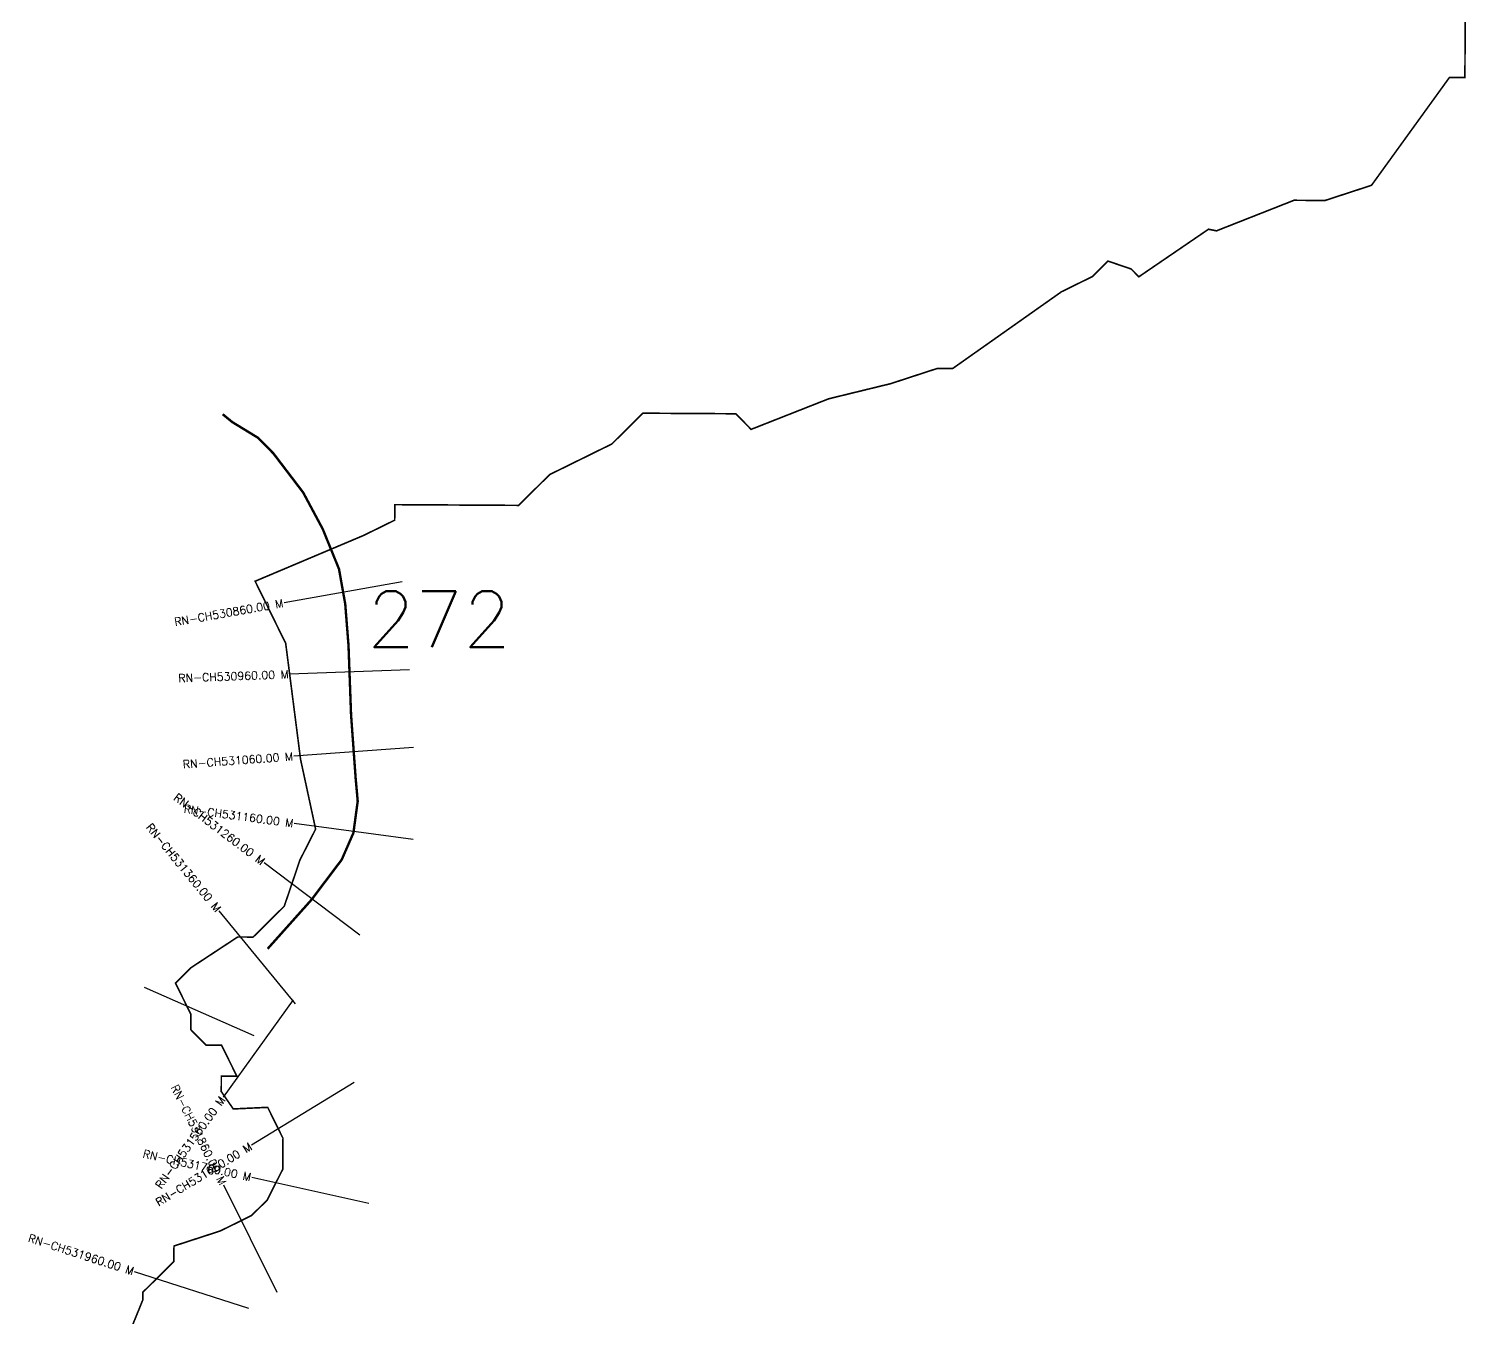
# Model space of a CAD drawing. Header units: metres. Extents: x 316348 to 324132, y 1867334 to 1873739.
# Drawn here: x 317150 to 318946, y 1870519 to 1872129 of the extents above; entities that cross this region are included whole.
import ezdxf
from ezdxf.enums import TextEntityAlignment as Align

# ---------------------------------------------------------------- set-up
doc = ezdxf.new("R2010")
doc.units = ezdxf.units.M
for name, color, linetype in [('CS', 134, 'Continuous'), ('CSMark', 6, 'Continuous'), ('NATURALLY PROTECTED', 3, 'Continuous')]:
    doc.layers.add(name, color=color, linetype=linetype)
doc.styles.get("Standard").update_dxf_attribs({"font": 'simplex.shx'})

msp = doc.modelspace()

# ---------------------------------------------------------------- linework, layer by layer
at = {"color": 6, "const_width": 2, "flags": 128}
msp.add_lwpolyline([(317272.6, 1870492), (317292.2, 1870540.2), (317292.3, 1870549.9), (317331.1, 1870588.3), (317331.2, 1870607.7), (317389.3, 1870626.6), (317428.1, 1870645.8), (317447.6, 1870665), (317467.1, 1870703.6), (317467.4, 1870742.3), (317448.3, 1870781), (317405.3, 1870779), (317390.3, 1870800.7), (317390.4, 1870820), (317409.8, 1870819.9), (317390.6, 1870858.7), (317371.3, 1870858.8), (317352.1, 1870878.2), (317352.2, 1870897.5), (317333.1, 1870936.3), (317352.6, 1870955.6), (317410.8, 1870993.9), (317430.1, 1870993.8), (317469, 1871032.3), (317488.6, 1871090.1), (317508.2, 1871128.7), (317489.4, 1871215.8), (317470.8, 1871360.9), (317432.6, 1871438.5), (317568.3, 1871495.8), (317607, 1871514.8), (317607.1, 1871534.2), (317761.8, 1871533.3), (317800.7, 1871571.8), (317878.3, 1871610), (317917.2, 1871648.5), (318033.2, 1871647.8), (318052.4, 1871628.3), (318149.3, 1871666.5), (318226.7, 1871685.4), (318284.9, 1871704.4), (318304.2, 1871704.3), (318440.1, 1871800.2), (318478.9, 1871819.3), (318498.3, 1871838.6), (318527.3, 1871828.7), (318536.9, 1871819), (318623.9, 1871878.4), (318633.9, 1871876.4), (318730.8, 1871914.6), (318769.4, 1871914.3), (318827.6, 1871933.3), (318925, 1872068.1), (318944.3, 1872068), (318945, 1872184)], dxfattribs=at)
at = {"layer": 'CS'}
for p, q in [((317616.4, 1871437.7), (317468.7, 1871411.6)), ((317625.5, 1871327.8), (317475.6, 1871322.3)), ((317630.6, 1871230.6), (317481, 1871219.8)), ((317630, 1871115.7), (317481.4, 1871135.7)), ((317563.6, 1870996.1), (317443.8, 1871086.4)), ((317483, 1870910.5), (317387.7, 1871026.4)), ((317431.5, 1870870.5), (317294.2, 1870930.9)), ((317480.3, 1870915.4), (317392.6, 1870793.8)), ((317556.2, 1870811.9), (317428.2, 1870733.8)), ((317574.8, 1870660.8), (317428.4, 1870693.2)), ((317460, 1870549.6), (317393.3, 1870683.9)), ((317424.6, 1870529.4), (317281.9, 1870575.5))]:
    msp.add_line(p, q, dxfattribs=at)
at = {"layer": 'NATURALLY PROTECTED', "const_width": 3, "flags": 128}
msp.add_lwpolyline([(317392.1, 1871647.2), (317403.9, 1871637.5), (317436.3, 1871617.7), (317455.4, 1871598.3), (317492.7, 1871549.3), (317517.1, 1871503.7), (317537.4, 1871453.8), (317545.2, 1871410), (317549.3, 1871358.1), (317552.5, 1871271.3), (317558.2, 1871192.5), (317560.8, 1871163.6), (317555.4, 1871123.9), (317540.8, 1871090.5), (317503, 1871040.4), (317448.2, 1870979.1)], dxfattribs=at)

# ---------------------------------------------------------------- texts
at = {"insert": (317572.4, 1871426), "char_height": 70, "attachment_point": 1}
msp.add_mtext_dynamic_manual_height_columns('272', width=95.172, gutter_width=1, heights=[0], dxfattribs=at)
at = {"layer": 'CSMark'}
for s, rotation, p in [('RN-CH530860.00 M', 10.0044, (317467.7, 1871411.4)), ('RN-CH530960.00 M', 2.087, (317474.6, 1871322.3)), ('RN-CH531060.00 M', 4.1628, (317480, 1871219.7)), ('RN-CH531260.00 M', 322.9795, (317443, 1871087)), ('RN-CH531160.00 M', 352.346, (317480.4, 1871135.9)), ('RN-CH531360.00 M', 309.4343, (317387.1, 1871027.2)), ('RN-CH531560.00 M', 54.1917, (317392, 1870793)), ('RN-CH531860.00 M', 296.4039, (317392.8, 1870684.8)), ('RN-CH531760.00 M', 347.5223, (317427.4, 1870693.5)), ('RN-CH531660.00 M', 31.4105, (317427.3, 1870733.2)), ('RN-CH531960.00 M', 342.0875, (317280.9, 1870575.8))]:
    msp.add_text(s, height=10, rotation=rotation, dxfattribs=at).set_placement(p, align=Align.MIDDLE_RIGHT)

doc.saveas('drawing.dxf')
